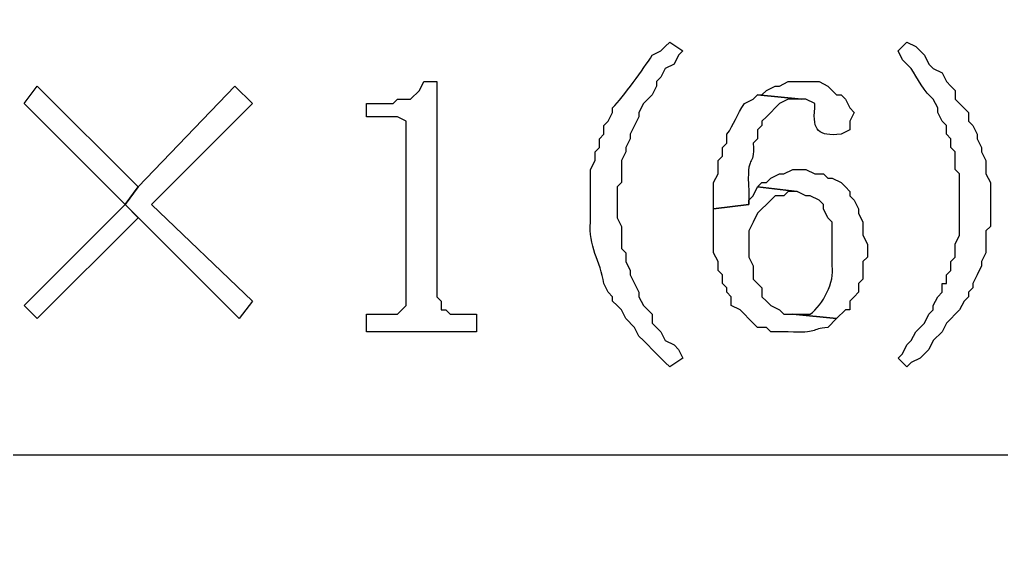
# Model space of a CAD drawing. Header units: centimetres. Extents: x -20.7 to 20.7, y -14.5 to 14.5.
# Drawn here: x -12.3063 to -11.8332, y 3.5943 to 3.8576 of the extents above; entities that cross this region are included whole.
import ezdxf

# ---------------------------------------------------------------- set-up
doc = ezdxf.new("R2010")
doc.units = ezdxf.units.CM
doc.header["$MEASUREMENT"] = 0
doc.layers.add('layer 1', color=7, linetype='Continuous')

msp = doc.modelspace()

# ---------------------------------------------------------------- linework, layer by layer
at = {"layer": 'layer 1', "lineweight": 9}
msp.add_open_spline([(19.88612, 13.89874), (19.88612, 13.89874), (-20.11465, 13.89874), (-20.11465, 13.89874), (-20.11465, 13.89874), (-20.11465, 13.89874), (-20.11465, -13.80208), (-20.11465, -13.80208)], degree=3, knots=[0, 0, 0, 0, 0.333333, 0.333333, 0.333333, 0.333333, 1, 1, 1, 1], dxfattribs=at)
at = {"layer": 'layer 1', "lineweight": 20}
msp.add_open_spline([(-8.55553, 0.01129), (-8.55553, 0.01129), (-8.57247, 0.51082), (-8.57247, 0.51082), (-8.57247, 0.51082), (-8.57247, 0.51082), (-12.1708, 0.51082), (-12.1708, 0.51082), (-12.1708, 0.51082), (-12.1708, 0.51082), (-12.1835, 0.01129), (-12.1835, 0.01129), (-12.1835, 0.01129), (-12.1835, 0.01129), (-14.84415, 0.01129), (-14.84415, 0.01129), (-14.84415, 0.01129), (-14.84415, 0.01129), (-14.88225, 2.36079), (-14.88225, 2.36079), (-14.88225, 2.36079), (-14.88225, 2.36079), (-14.86955, 3.21169), (-14.86955, 3.21169), (-14.86955, 3.21169), (-14.86955, 3.21169), (-13.83238, 3.21169), (-13.83238, 3.21169), (-13.83238, 3.21169), (-13.83238, 3.21169), (-13.78793, 5.86176), (-13.78793, 5.86176), (-13.78793, 5.86176), (-13.78793, 5.86176), (-12.63223, 5.86176), (-12.63223, 5.86176), (-12.63223, 5.86176), (-12.63223, 5.86176), (-12.6026, 7.76252), (-12.6026, 7.76252), (-12.6026, 7.76252), (-12.6026, 7.76252), (-8.16395, 7.76252), (-8.16395, 7.76252), (-8.16395, 7.76252), (-8.16395, 7.76252), (-8.1322, 5.86176), (-8.1322, 5.86176), (-8.1322, 5.86176), (-8.1322, 5.86176), (-6.97862, 5.86176), (-6.97862, 5.86176), (-6.97862, 5.86176), (-6.97862, 5.86176), (-6.93417, 3.21169), (-6.93417, 3.21169), (-6.93417, 3.21169), (-6.93417, 3.21169), (-5.897, 3.21169), (-5.897, 3.21169), (-5.897, 3.21169), (-5.897, 3.21169), (-5.88218, 2.36079), (-5.88218, 2.36079), (-5.88218, 2.36079), (-5.88218, 2.36079), (-5.9224, 0.01129), (-5.9224, 0.01129), (-5.9224, 0.01129), (-5.9224, 0.01129), (-8.55553, 0.01129), (-8.55553, 0.01129)], degree=3, knots=[0, 0, 0, 0, 0.052632, 0.052632, 0.052632, 0.052632, 0.105263, 0.105263, 0.105263, 0.105263, 0.157895, 0.157895, 0.157895, 0.157895, 0.210526, 0.210526, 0.210526, 0.210526, 0.263158, 0.263158, 0.263158, 0.263158, 0.315789, 0.315789, 0.315789, 0.315789, 0.368421, 0.368421, 0.368421, 0.368421, 0.421053, 0.421053, 0.421053, 0.421053, 0.473684, 0.473684, 0.473684, 0.473684, 0.526316, 0.526316, 0.526316, 0.526316, 0.578947, 0.578947, 0.578947, 0.578947, 0.631579, 0.631579, 0.631579, 0.631579, 0.684211, 0.684211, 0.684211, 0.684211, 0.736842, 0.736842, 0.736842, 0.736842, 0.789474, 0.789474, 0.789474, 0.789474, 0.842105, 0.842105, 0.842105, 0.842105, 0.894737, 0.894737, 0.894737, 0.894737, 1, 1, 1, 1], dxfattribs=at)
at = {"layer": 'layer 1', "lineweight": 25}
for points in [[(-13.18257, 5.63951), (-13.18257, 5.63951), (-7.58398, 5.63951), (-7.58398, 5.63951), (-7.58398, 5.63951), (-7.58398, 5.63951), (-7.58398, 2.46239), (-7.58398, 2.46239)], [(-7.66653, 4.10069), (-7.66653, 4.10069), (-13.10002, 4.10069), (-13.10002, 4.10069), (-13.10002, 4.10069), (-13.10002, 4.10069), (-13.10002, 2.74602), (-13.10002, 2.74602)]]:
    msp.add_open_spline(points, degree=3, knots=[0, 0, 0, 0, 0.333333, 0.333333, 0.333333, 0.333333, 1, 1, 1, 1], dxfattribs=at)
at = {"layer": 'layer 1'}
for points, knots in [([(-11.993, 3.84669), (-11.993, 3.84669), (-11.99512, 3.84457), (-11.99512, 3.84457), (-11.99512, 3.84457), (-11.99512, 3.84457), (-11.99723, 3.84245), (-11.99723, 3.84245), (-11.99723, 3.84245), (-11.99723, 3.84245), (-12.00147, 3.84034), (-12.00147, 3.84034), (-12.00147, 3.84034), (-12.00549, 3.83381), (-12.01537, 3.82051), (-12.02052, 3.81494), (-12.02052, 3.81494), (-12.02052, 3.81494), (-12.02052, 3.81282), (-12.02052, 3.81282), (-12.02052, 3.81282), (-12.02052, 3.81282), (-12.02263, 3.80859), (-12.02263, 3.80859), (-12.02263, 3.80859), (-12.02263, 3.80859), (-12.02475, 3.80647), (-12.02475, 3.80647), (-12.02475, 3.80647), (-12.02475, 3.80647), (-12.02475, 3.80224), (-12.02475, 3.80224), (-12.02475, 3.80224), (-12.02475, 3.80224), (-12.02687, 3.80012), (-12.02687, 3.80012), (-12.02687, 3.80012), (-12.02687, 3.80012), (-12.02687, 3.79589), (-12.02687, 3.79589), (-12.02687, 3.79589), (-12.02687, 3.79589), (-12.02898, 3.79377), (-12.02898, 3.79377), (-12.02898, 3.79377), (-12.02898, 3.79377), (-12.02898, 3.78954), (-12.02898, 3.78954), (-12.02898, 3.78954), (-12.02898, 3.78954), (-12.0311, 3.7853), (-12.0311, 3.7853), (-12.0311, 3.7853), (-12.0311, 3.7853), (-12.0311, 3.7599), (-12.0311, 3.7599), (-12.0311, 3.7599), (-12.03255, 3.74858), (-12.02627, 3.74093), (-12.02475, 3.73027), (-12.02475, 3.73027), (-12.02475, 3.73027), (-12.02263, 3.72604), (-12.02263, 3.72604), (-12.02263, 3.72604), (-12.02263, 3.72604), (-12.02052, 3.72392), (-12.02052, 3.72392), (-12.02052, 3.72392), (-12.02052, 3.72392), (-12.02052, 3.7218), (-12.02052, 3.7218), (-12.02052, 3.7218), (-12.02052, 3.7218), (-12.0184, 3.71969), (-12.0184, 3.71969), (-12.0184, 3.71969), (-12.0184, 3.71969), (-12.01628, 3.71757), (-12.01628, 3.71757), (-12.01628, 3.71757), (-12.01628, 3.71757), (-12.01417, 3.71334), (-12.01417, 3.71334), (-12.01417, 3.71334), (-12.01417, 3.71334), (-12.00993, 3.7091), (-12.00993, 3.7091), (-12.00993, 3.7091), (-12.00993, 3.7091), (-12.00782, 3.70487), (-12.00782, 3.70487), (-12.00782, 3.70487), (-12.00782, 3.70487), (-12.0057, 3.70275), (-12.0057, 3.70275), (-12.0057, 3.70275), (-12.0057, 3.70275), (-12.00358, 3.70064), (-12.00358, 3.70064), (-12.00358, 3.70064), (-12.00358, 3.70064), (-12.00147, 3.69852), (-12.00147, 3.69852), (-12.00147, 3.69852), (-12.00147, 3.69852), (-11.99723, 3.69429), (-11.99723, 3.69429), (-11.99723, 3.69429), (-11.99723, 3.69429), (-11.99512, 3.69217), (-11.99512, 3.69217), (-11.99512, 3.69217), (-11.99512, 3.69217), (-11.993, 3.69005), (-11.993, 3.69005), (-11.993, 3.69005), (-11.993, 3.69005), (-11.98665, 3.69429), (-11.98665, 3.69429), (-11.98665, 3.69429), (-11.98665, 3.69429), (-11.98877, 3.69852), (-11.98877, 3.69852), (-11.98877, 3.69852), (-11.98877, 3.69852), (-11.99088, 3.70064), (-11.99088, 3.70064), (-11.99088, 3.70064), (-11.99088, 3.70064), (-11.99512, 3.70275), (-11.99512, 3.70275), (-11.99512, 3.70275), (-11.99512, 3.70275), (-11.99723, 3.70699), (-11.99723, 3.70699), (-11.99723, 3.70699), (-11.99723, 3.70699), (-11.99935, 3.7091), (-11.99935, 3.7091), (-11.99935, 3.7091), (-11.99935, 3.7091), (-12.00147, 3.71122), (-12.00147, 3.71122), (-12.00147, 3.71122), (-12.00147, 3.71122), (-12.00147, 3.71545), (-12.00147, 3.71545), (-12.00147, 3.71545), (-12.00147, 3.71545), (-12.00358, 3.71757), (-12.00358, 3.71757), (-12.00358, 3.71757), (-12.00358, 3.71757), (-12.0057, 3.71969), (-12.0057, 3.71969), (-12.0057, 3.71969), (-12.0057, 3.71969), (-12.00782, 3.72392), (-12.00782, 3.72392), (-12.00782, 3.72392), (-12.00782, 3.72392), (-12.00782, 3.72604), (-12.00782, 3.72604), (-12.00782, 3.72604), (-12.00782, 3.72604), (-12.01205, 3.7345), (-12.01205, 3.7345), (-12.01205, 3.7345), (-12.01205, 3.7345), (-12.01205, 3.73662), (-12.01205, 3.73662), (-12.01205, 3.73662), (-12.01205, 3.73662), (-12.01417, 3.74085), (-12.01417, 3.74085), (-12.01417, 3.74085), (-12.01417, 3.74085), (-12.01417, 3.74509), (-12.01417, 3.74509), (-12.01417, 3.74509), (-12.01417, 3.74509), (-12.01628, 3.7472), (-12.01628, 3.7472), (-12.01628, 3.7472), (-12.01628, 3.7472), (-12.01628, 3.75779), (-12.01628, 3.75779), (-12.01628, 3.75779), (-12.01628, 3.75779), (-12.0184, 3.76202), (-12.0184, 3.76202), (-12.0184, 3.76202), (-12.0184, 3.76202), (-12.0184, 3.77684), (-12.0184, 3.77684), (-12.0184, 3.77684), (-12.0184, 3.77684), (-12.01628, 3.77895), (-12.01628, 3.77895), (-12.01628, 3.77895), (-12.01628, 3.77895), (-12.01628, 3.78954), (-12.01628, 3.78954), (-12.01628, 3.78954), (-12.01628, 3.78954), (-12.01417, 3.79377), (-12.01417, 3.79377), (-12.01417, 3.79377), (-12.01417, 3.79377), (-12.01417, 3.79589), (-12.01417, 3.79589), (-12.01417, 3.79589), (-12.01417, 3.79589), (-12.01205, 3.80012), (-12.01205, 3.80012), (-12.01205, 3.80012), (-12.01205, 3.80012), (-12.01205, 3.80224), (-12.01205, 3.80224), (-12.01205, 3.80224), (-12.01205, 3.80224), (-12.00782, 3.8107), (-12.00782, 3.8107), (-12.00782, 3.8107), (-12.00782, 3.8107), (-12.00782, 3.81282), (-12.00782, 3.81282), (-12.00782, 3.81282), (-12.00782, 3.81282), (-12.0057, 3.81705), (-12.0057, 3.81705), (-12.0057, 3.81705), (-12.0057, 3.81705), (-12.00358, 3.81917), (-12.00358, 3.81917), (-12.00358, 3.81917), (-12.00358, 3.81917), (-12.00147, 3.82129), (-12.00147, 3.82129), (-12.00147, 3.82129), (-12.00147, 3.82129), (-11.99935, 3.82552), (-11.99935, 3.82552), (-11.99935, 3.82552), (-11.99935, 3.82552), (-11.99935, 3.82764), (-11.99935, 3.82764), (-11.99935, 3.82764), (-11.99935, 3.82764), (-11.99723, 3.82975), (-11.99723, 3.82975), (-11.99723, 3.82975), (-11.99723, 3.82975), (-11.99512, 3.83399), (-11.99512, 3.83399), (-11.99512, 3.83399), (-11.99512, 3.83399), (-11.99088, 3.8361), (-11.99088, 3.8361), (-11.99088, 3.8361), (-11.99088, 3.8361), (-11.98877, 3.84034), (-11.98877, 3.84034), (-11.98877, 3.84034), (-11.98877, 3.84034), (-11.98665, 3.84245), (-11.98665, 3.84245), (-11.98665, 3.84245), (-11.98665, 3.84245), (-11.993, 3.84669), (-11.993, 3.84669)], [0, 0, 0, 0, 0.014493, 0.014493, 0.014493, 0.014493, 0.028986, 0.028986, 0.028986, 0.028986, 0.043478, 0.043478, 0.043478, 0.043478, 0.057971, 0.057971, 0.057971, 0.057971, 0.072464, 0.072464, 0.072464, 0.072464, 0.086957, 0.086957, 0.086957, 0.086957, 0.101449, 0.101449, 0.101449, 0.101449, 0.115942, 0.115942, 0.115942, 0.115942, 0.130435, 0.130435, 0.130435, 0.130435, 0.144928, 0.144928, 0.144928, 0.144928, 0.15942, 0.15942, 0.15942, 0.15942, 0.173913, 0.173913, 0.173913, 0.173913, 0.188406, 0.188406, 0.188406, 0.188406, 0.202899, 0.202899, 0.202899, 0.202899, 0.217391, 0.217391, 0.217391, 0.217391, 0.231884, 0.231884, 0.231884, 0.231884, 0.246377, 0.246377, 0.246377, 0.246377, 0.26087, 0.26087, 0.26087, 0.26087, 0.275362, 0.275362, 0.275362, 0.275362, 0.289855, 0.289855, 0.289855, 0.289855, 0.304348, 0.304348, 0.304348, 0.304348, 0.318841, 0.318841, 0.318841, 0.318841, 0.333333, 0.333333, 0.333333, 0.333333, 0.347826, 0.347826, 0.347826, 0.347826, 0.362319, 0.362319, 0.362319, 0.362319, 0.376812, 0.376812, 0.376812, 0.376812, 0.391304, 0.391304, 0.391304, 0.391304, 0.405797, 0.405797, 0.405797, 0.405797, 0.42029, 0.42029, 0.42029, 0.42029, 0.434783, 0.434783, 0.434783, 0.434783, 0.449275, 0.449275, 0.449275, 0.449275, 0.463768, 0.463768, 0.463768, 0.463768, 0.478261, 0.478261, 0.478261, 0.478261, 0.492754, 0.492754, 0.492754, 0.492754, 0.507246, 0.507246, 0.507246, 0.507246, 0.521739, 0.521739, 0.521739, 0.521739, 0.536232, 0.536232, 0.536232, 0.536232, 0.550725, 0.550725, 0.550725, 0.550725, 0.565217, 0.565217, 0.565217, 0.565217, 0.57971, 0.57971, 0.57971, 0.57971, 0.594203, 0.594203, 0.594203, 0.594203, 0.608696, 0.608696, 0.608696, 0.608696, 0.623188, 0.623188, 0.623188, 0.623188, 0.637681, 0.637681, 0.637681, 0.637681, 0.652174, 0.652174, 0.652174, 0.652174, 0.666667, 0.666667, 0.666667, 0.666667, 0.681159, 0.681159, 0.681159, 0.681159, 0.695652, 0.695652, 0.695652, 0.695652, 0.710145, 0.710145, 0.710145, 0.710145, 0.724638, 0.724638, 0.724638, 0.724638, 0.73913, 0.73913, 0.73913, 0.73913, 0.753623, 0.753623, 0.753623, 0.753623, 0.768116, 0.768116, 0.768116, 0.768116, 0.782609, 0.782609, 0.782609, 0.782609, 0.797101, 0.797101, 0.797101, 0.797101, 0.811594, 0.811594, 0.811594, 0.811594, 0.826087, 0.826087, 0.826087, 0.826087, 0.84058, 0.84058, 0.84058, 0.84058, 0.855072, 0.855072, 0.855072, 0.855072, 0.869565, 0.869565, 0.869565, 0.869565, 0.884058, 0.884058, 0.884058, 0.884058, 0.898551, 0.898551, 0.898551, 0.898551, 0.913043, 0.913043, 0.913043, 0.913043, 0.927536, 0.927536, 0.927536, 0.927536, 0.942029, 0.942029, 0.942029, 0.942029, 0.956522, 0.956522, 0.956522, 0.956522, 0.971014, 0.971014, 0.971014, 0.971014, 1, 1, 1, 1]), ([(-11.8787, 3.84669), (-11.8787, 3.84669), (-11.88293, 3.84245), (-11.88293, 3.84245), (-11.88293, 3.84245), (-11.88293, 3.84245), (-11.88082, 3.83822), (-11.88082, 3.83822), (-11.88082, 3.83822), (-11.88082, 3.83822), (-11.8787, 3.8361), (-11.8787, 3.8361), (-11.8787, 3.8361), (-11.8787, 3.8361), (-11.87658, 3.83399), (-11.87658, 3.83399), (-11.87658, 3.83399), (-11.87422, 3.82979), (-11.8697, 3.82196), (-11.866, 3.81917), (-11.866, 3.81917), (-11.866, 3.81917), (-11.86388, 3.81494), (-11.86388, 3.81494), (-11.86388, 3.81494), (-11.86388, 3.81494), (-11.86388, 3.81282), (-11.86388, 3.81282), (-11.86388, 3.81282), (-11.86388, 3.81282), (-11.86177, 3.80859), (-11.86177, 3.80859), (-11.86177, 3.80859), (-11.86177, 3.80859), (-11.85965, 3.80647), (-11.85965, 3.80647), (-11.85965, 3.80647), (-11.85965, 3.80647), (-11.85965, 3.80224), (-11.85965, 3.80224), (-11.85965, 3.80224), (-11.85965, 3.80224), (-11.85753, 3.80012), (-11.85753, 3.80012), (-11.85753, 3.80012), (-11.85753, 3.80012), (-11.85753, 3.79589), (-11.85753, 3.79589), (-11.85753, 3.79589), (-11.85753, 3.79589), (-11.85542, 3.79377), (-11.85542, 3.79377), (-11.85542, 3.79377), (-11.85542, 3.79377), (-11.85542, 3.7853), (-11.85542, 3.7853), (-11.85542, 3.7853), (-11.85542, 3.7853), (-11.8533, 3.78319), (-11.8533, 3.78319), (-11.8533, 3.78319), (-11.8533, 3.77684), (-11.8533, 3.77049), (-11.8533, 3.76414), (-11.8533, 3.76414), (-11.8533, 3.76414), (-11.8533, 3.75355), (-11.8533, 3.75355), (-11.8533, 3.75355), (-11.8533, 3.75355), (-11.85542, 3.74932), (-11.85542, 3.74932), (-11.85542, 3.74932), (-11.85542, 3.74932), (-11.85542, 3.74297), (-11.85542, 3.74297), (-11.85542, 3.74297), (-11.85542, 3.74297), (-11.85753, 3.74085), (-11.85753, 3.74085), (-11.85753, 3.74085), (-11.85753, 3.74085), (-11.85753, 3.73662), (-11.85753, 3.73662), (-11.85753, 3.73662), (-11.85753, 3.73662), (-11.85965, 3.7345), (-11.85965, 3.7345), (-11.85965, 3.7345), (-11.85965, 3.7345), (-11.85965, 3.73027), (-11.85965, 3.73027), (-11.85965, 3.73027), (-11.85965, 3.73027), (-11.86177, 3.73027), (-11.86177, 3.73027), (-11.86177, 3.73027), (-11.86177, 3.73027), (-11.86177, 3.72604), (-11.86177, 3.72604), (-11.86177, 3.72604), (-11.86177, 3.72604), (-11.86388, 3.72392), (-11.86388, 3.72392), (-11.86388, 3.72392), (-11.86388, 3.72392), (-11.866, 3.71969), (-11.866, 3.71969), (-11.866, 3.71969), (-11.866, 3.71969), (-11.866, 3.71757), (-11.866, 3.71757), (-11.866, 3.71757), (-11.866, 3.71757), (-11.86812, 3.71545), (-11.86812, 3.71545), (-11.86812, 3.71545), (-11.86812, 3.71545), (-11.87023, 3.71122), (-11.87023, 3.71122), (-11.87023, 3.71122), (-11.87023, 3.71122), (-11.87235, 3.7091), (-11.87235, 3.7091), (-11.87235, 3.7091), (-11.87235, 3.7091), (-11.87447, 3.70699), (-11.87447, 3.70699), (-11.87447, 3.70699), (-11.87447, 3.70699), (-11.87658, 3.70275), (-11.87658, 3.70275), (-11.87658, 3.70275), (-11.87658, 3.70275), (-11.8787, 3.70064), (-11.8787, 3.70064), (-11.8787, 3.70064), (-11.8787, 3.70064), (-11.88082, 3.6964), (-11.88082, 3.6964), (-11.88082, 3.6964), (-11.88082, 3.6964), (-11.88293, 3.69429), (-11.88293, 3.69429), (-11.88293, 3.69429), (-11.88293, 3.69429), (-11.8787, 3.69005), (-11.8787, 3.69005), (-11.8787, 3.69005), (-11.8787, 3.69005), (-11.87658, 3.69217), (-11.87658, 3.69217), (-11.87658, 3.69217), (-11.87658, 3.69217), (-11.87235, 3.69429), (-11.87235, 3.69429), (-11.87235, 3.69429), (-11.87235, 3.69429), (-11.86812, 3.69852), (-11.86812, 3.69852), (-11.86812, 3.69852), (-11.86812, 3.69852), (-11.866, 3.70275), (-11.866, 3.70275), (-11.866, 3.70275), (-11.866, 3.70275), (-11.86177, 3.70699), (-11.86177, 3.70699), (-11.86177, 3.70699), (-11.86177, 3.70699), (-11.85965, 3.71122), (-11.85965, 3.71122), (-11.85965, 3.71122), (-11.85965, 3.71122), (-11.8533, 3.71757), (-11.8533, 3.71757), (-11.8533, 3.71757), (-11.8533, 3.71757), (-11.85118, 3.7218), (-11.85118, 3.7218), (-11.85118, 3.7218), (-11.85118, 3.7218), (-11.84907, 3.72392), (-11.84907, 3.72392), (-11.84907, 3.72392), (-11.84907, 3.72392), (-11.84907, 3.72604), (-11.84907, 3.72604), (-11.84907, 3.72604), (-11.84907, 3.72604), (-11.84695, 3.72815), (-11.84695, 3.72815), (-11.84695, 3.72815), (-11.84695, 3.72815), (-11.84695, 3.73027), (-11.84695, 3.73027), (-11.84695, 3.73027), (-11.84695, 3.73027), (-11.84483, 3.7345), (-11.84483, 3.7345), (-11.84483, 3.7345), (-11.84483, 3.7345), (-11.84272, 3.73874), (-11.84272, 3.73874), (-11.84272, 3.73874), (-11.84272, 3.73874), (-11.84272, 3.74085), (-11.84272, 3.74085), (-11.84272, 3.74085), (-11.84272, 3.74085), (-11.8406, 3.74509), (-11.8406, 3.74509), (-11.8406, 3.74509), (-11.8406, 3.74509), (-11.8406, 3.75567), (-11.8406, 3.75567), (-11.8406, 3.75567), (-11.8406, 3.75567), (-11.83848, 3.75779), (-11.83848, 3.75779), (-11.83848, 3.75779), (-11.83848, 3.75779), (-11.83848, 3.77895), (-11.83848, 3.77895), (-11.83848, 3.77895), (-11.83848, 3.77895), (-11.8406, 3.78319), (-11.8406, 3.78319), (-11.8406, 3.78319), (-11.8406, 3.78319), (-11.8406, 3.78954), (-11.8406, 3.78954), (-11.8406, 3.78954), (-11.8406, 3.78954), (-11.84272, 3.79377), (-11.84272, 3.79377), (-11.84272, 3.79377), (-11.84272, 3.79377), (-11.84272, 3.79589), (-11.84272, 3.79589), (-11.84272, 3.79589), (-11.84272, 3.79589), (-11.84483, 3.80012), (-11.84483, 3.80012), (-11.84483, 3.80012), (-11.84483, 3.80012), (-11.84483, 3.80224), (-11.84483, 3.80224), (-11.84483, 3.80224), (-11.84483, 3.80224), (-11.84695, 3.80647), (-11.84695, 3.80647), (-11.84695, 3.80647), (-11.84695, 3.80647), (-11.84907, 3.80859), (-11.84907, 3.80859), (-11.84907, 3.80859), (-11.84907, 3.80859), (-11.84907, 3.81282), (-11.84907, 3.81282), (-11.84907, 3.81282), (-11.84907, 3.81282), (-11.85542, 3.81917), (-11.85542, 3.81917), (-11.85542, 3.81917), (-11.85542, 3.81917), (-11.85542, 3.8234), (-11.85542, 3.8234), (-11.85542, 3.8234), (-11.85542, 3.8234), (-11.85753, 3.82552), (-11.85753, 3.82552), (-11.85753, 3.82552), (-11.85753, 3.82552), (-11.85965, 3.82764), (-11.85965, 3.82764), (-11.85965, 3.82764), (-11.85965, 3.82764), (-11.86177, 3.83187), (-11.86177, 3.83187), (-11.86177, 3.83187), (-11.86177, 3.83187), (-11.866, 3.83399), (-11.866, 3.83399), (-11.866, 3.83399), (-11.866, 3.83399), (-11.86812, 3.8361), (-11.86812, 3.8361), (-11.86812, 3.8361), (-11.86812, 3.8361), (-11.87023, 3.84034), (-11.87023, 3.84034), (-11.87023, 3.84034), (-11.87023, 3.84034), (-11.87235, 3.84245), (-11.87235, 3.84245), (-11.87235, 3.84245), (-11.87235, 3.84245), (-11.87447, 3.84457), (-11.87447, 3.84457), (-11.87447, 3.84457), (-11.87447, 3.84457), (-11.8787, 3.84669), (-11.8787, 3.84669)], [0, 0, 0, 0, 0.012987, 0.012987, 0.012987, 0.012987, 0.025974, 0.025974, 0.025974, 0.025974, 0.038961, 0.038961, 0.038961, 0.038961, 0.051948, 0.051948, 0.051948, 0.051948, 0.064935, 0.064935, 0.064935, 0.064935, 0.077922, 0.077922, 0.077922, 0.077922, 0.090909, 0.090909, 0.090909, 0.090909, 0.103896, 0.103896, 0.103896, 0.103896, 0.116883, 0.116883, 0.116883, 0.116883, 0.12987, 0.12987, 0.12987, 0.12987, 0.142857, 0.142857, 0.142857, 0.142857, 0.155844, 0.155844, 0.155844, 0.155844, 0.168831, 0.168831, 0.168831, 0.168831, 0.181818, 0.181818, 0.181818, 0.181818, 0.194805, 0.194805, 0.194805, 0.194805, 0.207792, 0.207792, 0.207792, 0.207792, 0.220779, 0.220779, 0.220779, 0.220779, 0.233766, 0.233766, 0.233766, 0.233766, 0.246753, 0.246753, 0.246753, 0.246753, 0.25974, 0.25974, 0.25974, 0.25974, 0.272727, 0.272727, 0.272727, 0.272727, 0.285714, 0.285714, 0.285714, 0.285714, 0.298701, 0.298701, 0.298701, 0.298701, 0.311688, 0.311688, 0.311688, 0.311688, 0.324675, 0.324675, 0.324675, 0.324675, 0.337662, 0.337662, 0.337662, 0.337662, 0.350649, 0.350649, 0.350649, 0.350649, 0.363636, 0.363636, 0.363636, 0.363636, 0.376623, 0.376623, 0.376623, 0.376623, 0.38961, 0.38961, 0.38961, 0.38961, 0.402597, 0.402597, 0.402597, 0.402597, 0.415584, 0.415584, 0.415584, 0.415584, 0.428571, 0.428571, 0.428571, 0.428571, 0.441558, 0.441558, 0.441558, 0.441558, 0.454545, 0.454545, 0.454545, 0.454545, 0.467532, 0.467532, 0.467532, 0.467532, 0.480519, 0.480519, 0.480519, 0.480519, 0.493506, 0.493506, 0.493506, 0.493506, 0.506494, 0.506494, 0.506494, 0.506494, 0.519481, 0.519481, 0.519481, 0.519481, 0.532468, 0.532468, 0.532468, 0.532468, 0.545455, 0.545455, 0.545455, 0.545455, 0.558442, 0.558442, 0.558442, 0.558442, 0.571429, 0.571429, 0.571429, 0.571429, 0.584416, 0.584416, 0.584416, 0.584416, 0.597403, 0.597403, 0.597403, 0.597403, 0.61039, 0.61039, 0.61039, 0.61039, 0.623377, 0.623377, 0.623377, 0.623377, 0.636364, 0.636364, 0.636364, 0.636364, 0.649351, 0.649351, 0.649351, 0.649351, 0.662338, 0.662338, 0.662338, 0.662338, 0.675325, 0.675325, 0.675325, 0.675325, 0.688312, 0.688312, 0.688312, 0.688312, 0.701299, 0.701299, 0.701299, 0.701299, 0.714286, 0.714286, 0.714286, 0.714286, 0.727273, 0.727273, 0.727273, 0.727273, 0.74026, 0.74026, 0.74026, 0.74026, 0.753247, 0.753247, 0.753247, 0.753247, 0.766234, 0.766234, 0.766234, 0.766234, 0.779221, 0.779221, 0.779221, 0.779221, 0.792208, 0.792208, 0.792208, 0.792208, 0.805195, 0.805195, 0.805195, 0.805195, 0.818182, 0.818182, 0.818182, 0.818182, 0.831169, 0.831169, 0.831169, 0.831169, 0.844156, 0.844156, 0.844156, 0.844156, 0.857143, 0.857143, 0.857143, 0.857143, 0.87013, 0.87013, 0.87013, 0.87013, 0.883117, 0.883117, 0.883117, 0.883117, 0.896104, 0.896104, 0.896104, 0.896104, 0.909091, 0.909091, 0.909091, 0.909091, 0.922078, 0.922078, 0.922078, 0.922078, 0.935065, 0.935065, 0.935065, 0.935065, 0.948052, 0.948052, 0.948052, 0.948052, 0.961039, 0.961039, 0.961039, 0.961039, 0.974026, 0.974026, 0.974026, 0.974026, 1, 1, 1, 1]), ([(-12.10518, 3.82764), (-12.10518, 3.82764), (-12.11153, 3.82764), (-12.11153, 3.82764), (-12.11153, 3.82764), (-12.11153, 3.82764), (-12.11365, 3.8234), (-12.11365, 3.8234), (-12.11365, 3.8234), (-12.11365, 3.8234), (-12.11788, 3.81917), (-12.11788, 3.81917), (-12.11788, 3.81917), (-12.11788, 3.81917), (-12.12423, 3.81917), (-12.12423, 3.81917), (-12.12423, 3.81917), (-12.12423, 3.81917), (-12.12635, 3.81705), (-12.12635, 3.81705), (-12.12635, 3.81705), (-12.12635, 3.81705), (-12.13905, 3.81705), (-12.13905, 3.81705), (-12.13905, 3.81705), (-12.13905, 3.81705), (-12.13905, 3.8107), (-12.13905, 3.8107), (-12.13905, 3.8107), (-12.13905, 3.8107), (-12.12423, 3.8107), (-12.12423, 3.8107), (-12.12423, 3.8107), (-12.12423, 3.8107), (-12.12, 3.80859), (-12.12, 3.80859), (-12.12, 3.80859), (-12.12, 3.80859), (-12.12, 3.71969), (-12.12, 3.71969), (-12.12, 3.71969), (-12.12, 3.71969), (-12.12423, 3.71545), (-12.12423, 3.71545), (-12.12423, 3.71545), (-12.12423, 3.71545), (-12.13905, 3.71545), (-12.13905, 3.71545), (-12.13905, 3.71545), (-12.13905, 3.71545), (-12.13905, 3.70699), (-12.13905, 3.70699), (-12.13905, 3.70699), (-12.13905, 3.70699), (-12.08613, 3.70699), (-12.08613, 3.70699), (-12.08613, 3.70699), (-12.08613, 3.70699), (-12.08613, 3.71545), (-12.08613, 3.71545), (-12.08613, 3.71545), (-12.08613, 3.71545), (-12.09883, 3.71545), (-12.09883, 3.71545), (-12.09883, 3.71545), (-12.09883, 3.71545), (-12.10095, 3.71757), (-12.10095, 3.71757), (-12.10095, 3.71757), (-12.10095, 3.71757), (-12.10307, 3.71757), (-12.10307, 3.71757), (-12.10307, 3.71757), (-12.10307, 3.71757), (-12.10307, 3.7218), (-12.10307, 3.7218), (-12.10307, 3.7218), (-12.10307, 3.7218), (-12.10518, 3.72392), (-12.10518, 3.72392), (-12.10518, 3.72392), (-12.10518, 3.72392), (-12.10518, 3.82764), (-12.10518, 3.82764)], [0, 0, 0, 0, 0.045455, 0.045455, 0.045455, 0.045455, 0.090909, 0.090909, 0.090909, 0.090909, 0.136364, 0.136364, 0.136364, 0.136364, 0.181818, 0.181818, 0.181818, 0.181818, 0.227273, 0.227273, 0.227273, 0.227273, 0.272727, 0.272727, 0.272727, 0.272727, 0.318182, 0.318182, 0.318182, 0.318182, 0.363636, 0.363636, 0.363636, 0.363636, 0.409091, 0.409091, 0.409091, 0.409091, 0.454545, 0.454545, 0.454545, 0.454545, 0.5, 0.5, 0.5, 0.5, 0.545455, 0.545455, 0.545455, 0.545455, 0.590909, 0.590909, 0.590909, 0.590909, 0.636364, 0.636364, 0.636364, 0.636364, 0.681818, 0.681818, 0.681818, 0.681818, 0.727273, 0.727273, 0.727273, 0.727273, 0.772727, 0.772727, 0.772727, 0.772727, 0.818182, 0.818182, 0.818182, 0.818182, 0.863636, 0.863636, 0.863636, 0.863636, 0.909091, 0.909091, 0.909091, 0.909091, 1, 1, 1, 1]), ([(-11.92738, 3.82764), (-11.92738, 3.82764), (-11.93585, 3.82764), (-11.93585, 3.82764), (-11.93585, 3.82764), (-11.93585, 3.82764), (-11.94008, 3.82552), (-11.94008, 3.82552), (-11.94008, 3.82552), (-11.94008, 3.82552), (-11.9422, 3.82552), (-11.9422, 3.82552), (-11.9422, 3.82552), (-11.9422, 3.82552), (-11.94643, 3.8234), (-11.94643, 3.8234), (-11.94643, 3.8234), (-11.94643, 3.8234), (-11.94855, 3.82129), (-11.94855, 3.82129), (-11.94855, 3.82129), (-11.94855, 3.82129), (-11.95067, 3.82129), (-11.95067, 3.82129), (-11.95067, 3.82129), (-11.95067, 3.82129), (-11.9295, 3.81917), (-11.9295, 3.81917), (-11.9295, 3.81917), (-11.9295, 3.81917), (-11.92738, 3.81917), (-11.92738, 3.81917), (-11.92738, 3.81917), (-11.92738, 3.81917), (-11.92315, 3.81705), (-11.92315, 3.81705), (-11.92315, 3.81705), (-11.92315, 3.81705), (-11.92315, 3.81494), (-11.92315, 3.81494), (-11.92315, 3.81494), (-11.9241, 3.80386), (-11.92153, 3.80129), (-11.91045, 3.80224), (-11.91045, 3.80224), (-11.91045, 3.80224), (-11.90622, 3.80435), (-11.90622, 3.80435), (-11.90622, 3.80435), (-11.90622, 3.80435), (-11.90622, 3.80859), (-11.90622, 3.80859), (-11.90622, 3.80859), (-11.90622, 3.80859), (-11.9041, 3.81282), (-11.9041, 3.81282), (-11.9041, 3.81282), (-11.9041, 3.81282), (-11.90622, 3.81494), (-11.90622, 3.81494), (-11.90622, 3.81494), (-11.90622, 3.81494), (-11.90833, 3.81917), (-11.90833, 3.81917), (-11.90833, 3.81917), (-11.90833, 3.81917), (-11.91045, 3.82129), (-11.91045, 3.82129), (-11.91045, 3.82129), (-11.91045, 3.82129), (-11.91257, 3.82129), (-11.91257, 3.82129), (-11.91257, 3.82129), (-11.91257, 3.82129), (-11.9168, 3.82552), (-11.9168, 3.82552), (-11.9168, 3.82552), (-11.9168, 3.82552), (-11.92103, 3.82764), (-11.92103, 3.82764), (-11.92103, 3.82764), (-11.92103, 3.82764), (-11.92315, 3.82764), (-11.92315, 3.82764), (-11.92315, 3.82764), (-11.92315, 3.82764), (-11.92738, 3.82764), (-11.92738, 3.82764)], [0, 0, 0, 0, 0.043478, 0.043478, 0.043478, 0.043478, 0.086957, 0.086957, 0.086957, 0.086957, 0.130435, 0.130435, 0.130435, 0.130435, 0.173913, 0.173913, 0.173913, 0.173913, 0.217391, 0.217391, 0.217391, 0.217391, 0.26087, 0.26087, 0.26087, 0.26087, 0.304348, 0.304348, 0.304348, 0.304348, 0.347826, 0.347826, 0.347826, 0.347826, 0.391304, 0.391304, 0.391304, 0.391304, 0.434783, 0.434783, 0.434783, 0.434783, 0.478261, 0.478261, 0.478261, 0.478261, 0.521739, 0.521739, 0.521739, 0.521739, 0.565217, 0.565217, 0.565217, 0.565217, 0.608696, 0.608696, 0.608696, 0.608696, 0.652174, 0.652174, 0.652174, 0.652174, 0.695652, 0.695652, 0.695652, 0.695652, 0.73913, 0.73913, 0.73913, 0.73913, 0.782609, 0.782609, 0.782609, 0.782609, 0.826087, 0.826087, 0.826087, 0.826087, 0.869565, 0.869565, 0.869565, 0.869565, 0.913043, 0.913043, 0.913043, 0.913043, 1, 1, 1, 1]), ([(-12.2978, 3.82552), (-12.2978, 3.82552), (-12.30415, 3.81706), (-12.30415, 3.81706), (-12.30415, 3.81706), (-12.30415, 3.81706), (-12.25547, 3.76837), (-12.25547, 3.76837), (-12.25547, 3.76837), (-12.25547, 3.76837), (-12.24912, 3.77684), (-12.24912, 3.77684), (-12.24912, 3.77684), (-12.24912, 3.77684), (-12.2978, 3.82552), (-12.2978, 3.82552)], [0, 0, 0, 0, 0.2, 0.2, 0.2, 0.2, 0.4, 0.4, 0.4, 0.4, 0.6, 0.6, 0.6, 0.6, 1, 1, 1, 1]), ([(-12.20255, 3.82552), (-12.20255, 3.82552), (-12.24912, 3.77684), (-12.24912, 3.77684), (-12.24912, 3.77684), (-12.24912, 3.77684), (-12.25547, 3.76837), (-12.25547, 3.76837), (-12.25547, 3.76837), (-12.25547, 3.76837), (-12.20043, 3.71334), (-12.20043, 3.71334), (-12.20043, 3.71334), (-12.20043, 3.71334), (-12.19408, 3.72181), (-12.19408, 3.72181), (-12.19408, 3.72181), (-12.19408, 3.72181), (-12.24277, 3.76837), (-12.24277, 3.76837), (-12.24277, 3.76837), (-12.24277, 3.76837), (-12.19408, 3.81706), (-12.19408, 3.81706), (-12.19408, 3.81706), (-12.19408, 3.81706), (-12.20255, 3.82552), (-12.20255, 3.82552)], [0, 0, 0, 0, 0.125, 0.125, 0.125, 0.125, 0.25, 0.25, 0.25, 0.25, 0.375, 0.375, 0.375, 0.375, 0.5, 0.5, 0.5, 0.5, 0.625, 0.625, 0.625, 0.625, 0.75, 0.75, 0.75, 0.75, 1, 1, 1, 1]), ([(-11.95067, 3.82129), (-11.95067, 3.82129), (-11.95278, 3.81917), (-11.95278, 3.81917), (-11.95278, 3.81917), (-11.95278, 3.81917), (-11.95702, 3.81706), (-11.95702, 3.81706), (-11.95702, 3.81706), (-11.96058, 3.81187), (-11.96196, 3.80686), (-11.96548, 3.80224), (-11.96548, 3.80224), (-11.96548, 3.80224), (-11.96548, 3.79801), (-11.96548, 3.79801), (-11.96548, 3.79801), (-11.96548, 3.79801), (-11.9676, 3.79589), (-11.9676, 3.79589), (-11.9676, 3.79589), (-11.9676, 3.79589), (-11.9676, 3.79166), (-11.9676, 3.79166), (-11.9676, 3.79166), (-11.9676, 3.79166), (-11.96972, 3.78954), (-11.96972, 3.78954), (-11.96972, 3.78954), (-11.96972, 3.78954), (-11.96972, 3.78319), (-11.96972, 3.78319), (-11.96972, 3.78319), (-11.96972, 3.78319), (-11.97183, 3.77896), (-11.97183, 3.77896), (-11.97183, 3.77896), (-11.97183, 3.77896), (-11.97183, 3.76626), (-11.97183, 3.76626), (-11.97183, 3.76626), (-11.97183, 3.76626), (-11.9549, 3.76837), (-11.9549, 3.76837), (-11.9549, 3.76837), (-11.9549, 3.76837), (-11.9549, 3.77472), (-11.9549, 3.77472), (-11.9549, 3.77472), (-11.95613, 3.7949), (-11.95204, 3.78467), (-11.95278, 3.79801), (-11.95278, 3.79801), (-11.95278, 3.79801), (-11.95067, 3.80012), (-11.95067, 3.80012), (-11.95067, 3.80012), (-11.95067, 3.80012), (-11.95067, 3.80436), (-11.95067, 3.80436), (-11.95067, 3.80436), (-11.95067, 3.80436), (-11.94855, 3.80647), (-11.94855, 3.80647), (-11.94855, 3.80647), (-11.94855, 3.80647), (-11.94855, 3.80859), (-11.94855, 3.80859), (-11.94855, 3.80859), (-11.94855, 3.80859), (-11.94643, 3.81071), (-11.94643, 3.81071), (-11.94643, 3.81071), (-11.94643, 3.81071), (-11.94432, 3.81282), (-11.94432, 3.81282), (-11.94432, 3.81282), (-11.94432, 3.81282), (-11.9422, 3.81494), (-11.9422, 3.81494), (-11.9422, 3.81494), (-11.9422, 3.81494), (-11.94008, 3.81706), (-11.94008, 3.81706), (-11.94008, 3.81706), (-11.94008, 3.81706), (-11.93585, 3.81917), (-11.93585, 3.81917), (-11.93585, 3.81917), (-11.93585, 3.81917), (-11.9295, 3.81917), (-11.9295, 3.81917), (-11.9295, 3.81917), (-11.9295, 3.81917), (-11.95067, 3.82129), (-11.95067, 3.82129)], [0, 0, 0, 0, 0.04, 0.04, 0.04, 0.04, 0.08, 0.08, 0.08, 0.08, 0.12, 0.12, 0.12, 0.12, 0.16, 0.16, 0.16, 0.16, 0.2, 0.2, 0.2, 0.2, 0.24, 0.24, 0.24, 0.24, 0.28, 0.28, 0.28, 0.28, 0.32, 0.32, 0.32, 0.32, 0.36, 0.36, 0.36, 0.36, 0.4, 0.4, 0.4, 0.4, 0.44, 0.44, 0.44, 0.44, 0.48, 0.48, 0.48, 0.48, 0.52, 0.52, 0.52, 0.52, 0.56, 0.56, 0.56, 0.56, 0.6, 0.6, 0.6, 0.6, 0.64, 0.64, 0.64, 0.64, 0.68, 0.68, 0.68, 0.68, 0.72, 0.72, 0.72, 0.72, 0.76, 0.76, 0.76, 0.76, 0.8, 0.8, 0.8, 0.8, 0.84, 0.84, 0.84, 0.84, 0.88, 0.88, 0.88, 0.88, 0.92, 0.92, 0.92, 0.92, 1, 1, 1, 1]), ([(-11.93162, 3.7853), (-11.93162, 3.7853), (-11.93373, 3.7853), (-11.93373, 3.7853), (-11.93373, 3.7853), (-11.93373, 3.7853), (-11.93797, 3.78319), (-11.93797, 3.78319), (-11.93797, 3.78319), (-11.93797, 3.78319), (-11.94008, 3.78319), (-11.94008, 3.78319), (-11.94008, 3.78319), (-11.94008, 3.78319), (-11.94432, 3.78107), (-11.94432, 3.78107), (-11.94432, 3.78107), (-11.94432, 3.78107), (-11.94643, 3.77895), (-11.94643, 3.77895), (-11.94643, 3.77895), (-11.94643, 3.77895), (-11.94855, 3.77895), (-11.94855, 3.77895), (-11.94855, 3.77895), (-11.94855, 3.77895), (-11.95067, 3.77684), (-11.95067, 3.77684), (-11.95067, 3.77684), (-11.95067, 3.77684), (-11.93162, 3.77472), (-11.93162, 3.77472), (-11.93162, 3.77472), (-11.93162, 3.77472), (-11.92738, 3.7726), (-11.92738, 3.7726), (-11.92738, 3.7726), (-11.92738, 3.7726), (-11.92527, 3.7726), (-11.92527, 3.7726), (-11.92527, 3.7726), (-11.92527, 3.7726), (-11.92103, 3.77049), (-11.92103, 3.77049), (-11.92103, 3.77049), (-11.92103, 3.77049), (-11.91892, 3.76837), (-11.91892, 3.76837), (-11.91892, 3.76837), (-11.91892, 3.76837), (-11.91892, 3.76625), (-11.91892, 3.76625), (-11.91892, 3.76625), (-11.91892, 3.76625), (-11.9168, 3.76202), (-11.9168, 3.76202), (-11.9168, 3.76202), (-11.9168, 3.76202), (-11.91468, 3.7599), (-11.91468, 3.7599), (-11.91468, 3.7599), (-11.91468, 3.7599), (-11.91468, 3.73874), (-11.91468, 3.73874), (-11.91468, 3.73874), (-11.91341, 3.73108), (-11.91923, 3.72001), (-11.92527, 3.71545), (-11.92527, 3.71545), (-11.92527, 3.71545), (-11.93373, 3.71545), (-11.93373, 3.71545), (-11.93373, 3.71545), (-11.93373, 3.71545), (-11.91257, 3.71334), (-11.91257, 3.71334), (-11.91257, 3.71334), (-11.91257, 3.71334), (-11.90833, 3.71757), (-11.90833, 3.71757), (-11.90833, 3.71757), (-11.90833, 3.71757), (-11.90622, 3.71757), (-11.90622, 3.71757), (-11.90622, 3.71757), (-11.90622, 3.71757), (-11.90622, 3.7218), (-11.90622, 3.7218), (-11.90622, 3.7218), (-11.90622, 3.7218), (-11.9041, 3.72392), (-11.9041, 3.72392), (-11.9041, 3.72392), (-11.9041, 3.72392), (-11.90198, 3.72604), (-11.90198, 3.72604), (-11.90198, 3.72604), (-11.90198, 3.72604), (-11.90198, 3.73027), (-11.90198, 3.73027), (-11.90198, 3.73027), (-11.90198, 3.73027), (-11.89987, 3.73239), (-11.89987, 3.73239), (-11.89987, 3.73239), (-11.89987, 3.73239), (-11.89987, 3.74085), (-11.89987, 3.74085), (-11.89987, 3.74085), (-11.89987, 3.74085), (-11.89775, 3.74297), (-11.89775, 3.74297), (-11.89775, 3.74297), (-11.89775, 3.74297), (-11.89775, 3.74932), (-11.89775, 3.74932), (-11.89775, 3.74932), (-11.89775, 3.74932), (-11.89987, 3.75355), (-11.89987, 3.75355), (-11.89987, 3.75355), (-11.89987, 3.75355), (-11.89987, 3.7599), (-11.89987, 3.7599), (-11.89987, 3.7599), (-11.89987, 3.7599), (-11.90198, 3.76414), (-11.90198, 3.76414), (-11.90198, 3.76414), (-11.90198, 3.76414), (-11.90198, 3.76625), (-11.90198, 3.76625), (-11.90198, 3.76625), (-11.90198, 3.76625), (-11.9041, 3.77049), (-11.9041, 3.77049), (-11.9041, 3.77049), (-11.9041, 3.77049), (-11.90622, 3.7726), (-11.90622, 3.7726), (-11.90622, 3.7726), (-11.90622, 3.7726), (-11.90622, 3.77472), (-11.90622, 3.77472), (-11.90622, 3.77472), (-11.90622, 3.77472), (-11.90833, 3.77684), (-11.90833, 3.77684), (-11.90833, 3.77684), (-11.90833, 3.77684), (-11.91045, 3.77895), (-11.91045, 3.77895), (-11.91045, 3.77895), (-11.91045, 3.77895), (-11.91468, 3.78107), (-11.91468, 3.78107), (-11.91468, 3.78107), (-11.91468, 3.78107), (-11.9168, 3.78107), (-11.9168, 3.78107), (-11.9168, 3.78107), (-11.9168, 3.78107), (-11.91892, 3.78319), (-11.91892, 3.78319), (-11.91892, 3.78319), (-11.91892, 3.78319), (-11.92315, 3.78319), (-11.92315, 3.78319), (-11.92315, 3.78319), (-11.92315, 3.78319), (-11.92738, 3.7853), (-11.92738, 3.7853), (-11.92738, 3.7853), (-11.92738, 3.7853), (-11.93162, 3.7853), (-11.93162, 3.7853)], [0, 0, 0, 0, 0.022222, 0.022222, 0.022222, 0.022222, 0.044444, 0.044444, 0.044444, 0.044444, 0.066667, 0.066667, 0.066667, 0.066667, 0.088889, 0.088889, 0.088889, 0.088889, 0.111111, 0.111111, 0.111111, 0.111111, 0.133333, 0.133333, 0.133333, 0.133333, 0.155556, 0.155556, 0.155556, 0.155556, 0.177778, 0.177778, 0.177778, 0.177778, 0.2, 0.2, 0.2, 0.2, 0.222222, 0.222222, 0.222222, 0.222222, 0.244444, 0.244444, 0.244444, 0.244444, 0.266667, 0.266667, 0.266667, 0.266667, 0.288889, 0.288889, 0.288889, 0.288889, 0.311111, 0.311111, 0.311111, 0.311111, 0.333333, 0.333333, 0.333333, 0.333333, 0.355556, 0.355556, 0.355556, 0.355556, 0.377778, 0.377778, 0.377778, 0.377778, 0.4, 0.4, 0.4, 0.4, 0.422222, 0.422222, 0.422222, 0.422222, 0.444444, 0.444444, 0.444444, 0.444444, 0.466667, 0.466667, 0.466667, 0.466667, 0.488889, 0.488889, 0.488889, 0.488889, 0.511111, 0.511111, 0.511111, 0.511111, 0.533333, 0.533333, 0.533333, 0.533333, 0.555556, 0.555556, 0.555556, 0.555556, 0.577778, 0.577778, 0.577778, 0.577778, 0.6, 0.6, 0.6, 0.6, 0.622222, 0.622222, 0.622222, 0.622222, 0.644444, 0.644444, 0.644444, 0.644444, 0.666667, 0.666667, 0.666667, 0.666667, 0.688889, 0.688889, 0.688889, 0.688889, 0.711111, 0.711111, 0.711111, 0.711111, 0.733333, 0.733333, 0.733333, 0.733333, 0.755556, 0.755556, 0.755556, 0.755556, 0.777778, 0.777778, 0.777778, 0.777778, 0.8, 0.8, 0.8, 0.8, 0.822222, 0.822222, 0.822222, 0.822222, 0.844444, 0.844444, 0.844444, 0.844444, 0.866667, 0.866667, 0.866667, 0.866667, 0.888889, 0.888889, 0.888889, 0.888889, 0.911111, 0.911111, 0.911111, 0.911111, 0.933333, 0.933333, 0.933333, 0.933333, 0.955556, 0.955556, 0.955556, 0.955556, 1, 1, 1, 1]), ([(-11.95067, 3.77684), (-11.95067, 3.77684), (-11.95278, 3.7726), (-11.95278, 3.7726), (-11.95278, 3.7726), (-11.95278, 3.7726), (-11.9549, 3.77049), (-11.9549, 3.77049), (-11.9549, 3.77049), (-11.9549, 3.77049), (-11.9549, 3.76837), (-11.9549, 3.76837), (-11.9549, 3.76837), (-11.9549, 3.76837), (-11.97183, 3.76625), (-11.97183, 3.76625), (-11.97183, 3.76625), (-11.97183, 3.76625), (-11.97183, 3.74509), (-11.97183, 3.74509), (-11.97183, 3.74509), (-11.97183, 3.74509), (-11.96972, 3.74085), (-11.96972, 3.74085), (-11.96972, 3.74085), (-11.96972, 3.74085), (-11.96972, 3.73662), (-11.96972, 3.73662), (-11.96972, 3.73662), (-11.96972, 3.73662), (-11.9676, 3.7345), (-11.9676, 3.7345), (-11.9676, 3.7345), (-11.9676, 3.7345), (-11.9676, 3.73027), (-11.9676, 3.73027), (-11.9676, 3.73027), (-11.9676, 3.73027), (-11.96548, 3.72815), (-11.96548, 3.72815), (-11.96548, 3.72815), (-11.96548, 3.72815), (-11.96548, 3.72604), (-11.96548, 3.72604), (-11.96548, 3.72604), (-11.96548, 3.72604), (-11.96337, 3.72392), (-11.96337, 3.72392), (-11.96337, 3.72392), (-11.96337, 3.72392), (-11.96337, 3.71969), (-11.96337, 3.71969), (-11.96337, 3.71969), (-11.96337, 3.71969), (-11.95913, 3.71757), (-11.95913, 3.71757), (-11.95913, 3.71757), (-11.95913, 3.71757), (-11.95278, 3.71122), (-11.95278, 3.71122), (-11.95278, 3.71122), (-11.95278, 3.71122), (-11.95067, 3.7091), (-11.95067, 3.7091), (-11.95067, 3.7091), (-11.95067, 3.7091), (-11.94643, 3.7091), (-11.94643, 3.7091), (-11.94643, 3.7091), (-11.94643, 3.7091), (-11.94432, 3.70699), (-11.94432, 3.70699), (-11.94432, 3.70699), (-11.94432, 3.70699), (-11.93585, 3.70699), (-11.93585, 3.70699), (-11.93585, 3.70699), (-11.92103, 3.70607), (-11.92555, 3.7084), (-11.9168, 3.7091), (-11.9168, 3.7091), (-11.9168, 3.7091), (-11.91257, 3.71334), (-11.91257, 3.71334), (-11.91257, 3.71334), (-11.91257, 3.71334), (-11.93373, 3.71545), (-11.93373, 3.71545), (-11.93373, 3.71545), (-11.93373, 3.71545), (-11.93797, 3.71545), (-11.93797, 3.71545), (-11.93797, 3.71545), (-11.93797, 3.71545), (-11.94008, 3.71757), (-11.94008, 3.71757), (-11.94008, 3.71757), (-11.94008, 3.71757), (-11.94432, 3.71969), (-11.94432, 3.71969), (-11.94432, 3.71969), (-11.94432, 3.71969), (-11.94643, 3.7218), (-11.94643, 3.7218), (-11.94643, 3.7218), (-11.94643, 3.7218), (-11.94855, 3.72392), (-11.94855, 3.72392), (-11.94855, 3.72392), (-11.94855, 3.72392), (-11.94855, 3.72815), (-11.94855, 3.72815), (-11.94855, 3.72815), (-11.94855, 3.72815), (-11.95067, 3.73027), (-11.95067, 3.73027), (-11.95067, 3.73027), (-11.95067, 3.73027), (-11.95278, 3.73239), (-11.95278, 3.73239), (-11.95278, 3.73239), (-11.95278, 3.73239), (-11.95278, 3.73874), (-11.95278, 3.73874), (-11.95278, 3.73874), (-11.95278, 3.73874), (-11.9549, 3.74297), (-11.9549, 3.74297), (-11.9549, 3.74297), (-11.9549, 3.74297), (-11.9549, 3.75567), (-11.9549, 3.75567), (-11.9549, 3.75567), (-11.9549, 3.75567), (-11.95278, 3.7599), (-11.95278, 3.7599), (-11.95278, 3.7599), (-11.95278, 3.7599), (-11.95067, 3.76414), (-11.95067, 3.76414), (-11.95067, 3.76414), (-11.95067, 3.76414), (-11.94855, 3.76625), (-11.94855, 3.76625), (-11.94855, 3.76625), (-11.94855, 3.76625), (-11.94643, 3.76837), (-11.94643, 3.76837), (-11.94643, 3.76837), (-11.94643, 3.76837), (-11.94432, 3.77049), (-11.94432, 3.77049), (-11.94432, 3.77049), (-11.94432, 3.77049), (-11.9422, 3.7726), (-11.9422, 3.7726), (-11.9422, 3.7726), (-11.9422, 3.7726), (-11.93797, 3.7726), (-11.93797, 3.7726), (-11.93797, 3.7726), (-11.93797, 3.7726), (-11.93585, 3.77472), (-11.93585, 3.77472), (-11.93585, 3.77472), (-11.93585, 3.77472), (-11.93162, 3.77472), (-11.93162, 3.77472), (-11.93162, 3.77472), (-11.93162, 3.77472), (-11.95067, 3.77684), (-11.95067, 3.77684)], [0, 0, 0, 0, 0.022727, 0.022727, 0.022727, 0.022727, 0.045455, 0.045455, 0.045455, 0.045455, 0.068182, 0.068182, 0.068182, 0.068182, 0.090909, 0.090909, 0.090909, 0.090909, 0.113636, 0.113636, 0.113636, 0.113636, 0.136364, 0.136364, 0.136364, 0.136364, 0.159091, 0.159091, 0.159091, 0.159091, 0.181818, 0.181818, 0.181818, 0.181818, 0.204545, 0.204545, 0.204545, 0.204545, 0.227273, 0.227273, 0.227273, 0.227273, 0.25, 0.25, 0.25, 0.25, 0.272727, 0.272727, 0.272727, 0.272727, 0.295455, 0.295455, 0.295455, 0.295455, 0.318182, 0.318182, 0.318182, 0.318182, 0.340909, 0.340909, 0.340909, 0.340909, 0.363636, 0.363636, 0.363636, 0.363636, 0.386364, 0.386364, 0.386364, 0.386364, 0.409091, 0.409091, 0.409091, 0.409091, 0.431818, 0.431818, 0.431818, 0.431818, 0.454545, 0.454545, 0.454545, 0.454545, 0.477273, 0.477273, 0.477273, 0.477273, 0.5, 0.5, 0.5, 0.5, 0.522727, 0.522727, 0.522727, 0.522727, 0.545455, 0.545455, 0.545455, 0.545455, 0.568182, 0.568182, 0.568182, 0.568182, 0.590909, 0.590909, 0.590909, 0.590909, 0.613636, 0.613636, 0.613636, 0.613636, 0.636364, 0.636364, 0.636364, 0.636364, 0.659091, 0.659091, 0.659091, 0.659091, 0.681818, 0.681818, 0.681818, 0.681818, 0.704545, 0.704545, 0.704545, 0.704545, 0.727273, 0.727273, 0.727273, 0.727273, 0.75, 0.75, 0.75, 0.75, 0.772727, 0.772727, 0.772727, 0.772727, 0.795455, 0.795455, 0.795455, 0.795455, 0.818182, 0.818182, 0.818182, 0.818182, 0.840909, 0.840909, 0.840909, 0.840909, 0.863636, 0.863636, 0.863636, 0.863636, 0.886364, 0.886364, 0.886364, 0.886364, 0.909091, 0.909091, 0.909091, 0.909091, 0.931818, 0.931818, 0.931818, 0.931818, 0.954545, 0.954545, 0.954545, 0.954545, 1, 1, 1, 1]), ([(-12.25547, 3.76837), (-12.25547, 3.76837), (-12.30415, 3.71969), (-12.30415, 3.71969), (-12.30415, 3.71969), (-12.30415, 3.71969), (-12.2978, 3.71334), (-12.2978, 3.71334), (-12.2978, 3.71334), (-12.2978, 3.71334), (-12.24912, 3.76202), (-12.24912, 3.76202), (-12.24912, 3.76202), (-12.24912, 3.76202), (-12.25547, 3.76837), (-12.25547, 3.76837)], [0, 0, 0, 0, 0.2, 0.2, 0.2, 0.2, 0.4, 0.4, 0.4, 0.4, 0.6, 0.6, 0.6, 0.6, 1, 1, 1, 1])]:
    msp.add_open_spline(points, degree=3, knots=knots, dxfattribs=at)
at = {"layer": 'layer 1', "lineweight": 25}
msp.add_open_spline([(-13.10002, 3.64772), (-13.10002, 3.64772), (-7.66653, 3.64772), (-7.66653, 3.64772)], degree=3, dxfattribs=at)

doc.saveas('drawing.dxf')
